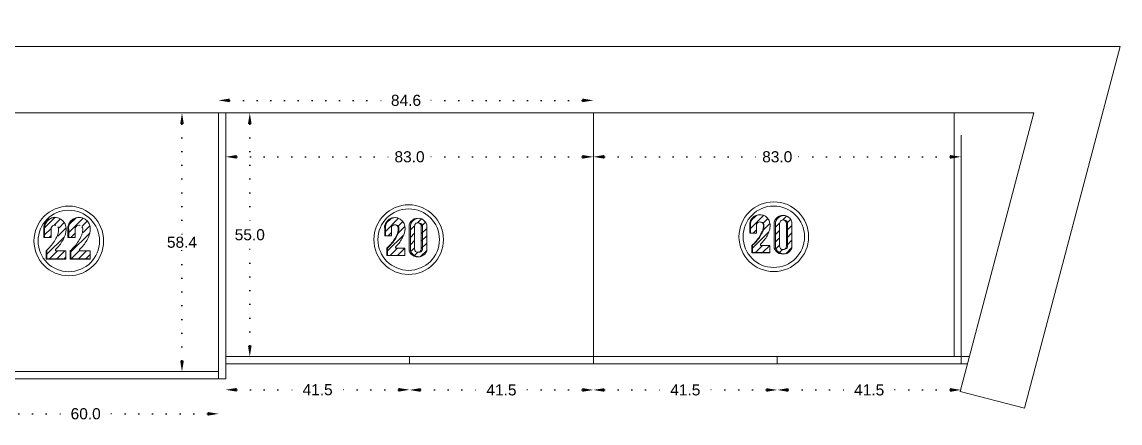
# Model space of a CAD drawing. Header units: inches. Extents: x -1979 to 7680, y -968 to 3127.
# Drawn here: x 5305.4 to 5553.3, y 786.2 to 876.8 of the extents above; entities that cross this region are included whole.
import ezdxf

# ---------------------------------------------------------------- set-up
doc = ezdxf.new("R2010")
doc.units = ezdxf.units.IN
doc.header["$MEASUREMENT"] = 0
doc.linetypes.add('ACAD_ISO07W100', pattern=[3, 0, -3])
doc.styles.get("Standard").update_dxf_attribs({"font": 'arial.ttf'})
doc.dimstyles.new('Copy of Standard', dxfattribs={"dimtxt": 2.5, "dimasz": 2.5, "dimexe": 0.18, "dimexo": 0.0625, "dimgap": 0.09, "dimtad": 0, "dimtih": 1, "dimtoh": 1, "dimdec": 1, "dimzin": 0, "dimdsep": 46, "dimtxsty": 'Standard', "dimcen": 0.09, "dimse1": 1, "dimse2": 1, "dimadec": 0, "dimazin": 0, "dimtfac": 1, "dimtdec": 1, "dimtix": 1, "dimtofl": 0, "dimtmove": 0, "dimatfit": 3, "dimfxl": 1, "dimtolj": 1, "dimtzin": 0, "dimarcsym": 0})
pattern_1 = [(45, (4675.1285, 1400.8293), (-0.8148213, 0.8148213), [])]

# ---------------------------------------------------------------- blocks, each defined once
blk = doc.blocks.new('*D230')
at = {"color": 0, "linetype": 'ACAD_ISO07W100', "lineweight": -2, "transparency": 16777216}
for p, q in [((5292.32, 788.29), (5316.48, 788.29)), ((5347.32, 788.29), (5323.16, 788.29))]:
    blk.add_line(p, q, dxfattribs=at)
at = {"color": 0, "transparency": 16777216}
for points in [[(5292.32, 788.71), (5292.32, 787.87), (5289.82, 788.29)], [(5347.32, 788.71), (5347.32, 787.87), (5349.82, 788.29)]]:
    blk.add_solid(points, dxfattribs=at)
at = {"layer": 'Defpoints', "color": 0, "transparency": 16777216}
for p in [(5349.82, 796.21), (5289.82, 788.29), (5289.82, 786.21)]:
    blk.add_point(p, dxfattribs=at)
at = {"color": 0, "lineweight": 20, "transparency": 16777216, "insert": (5319.82, 788.29), "char_height": 2.5, "attachment_point": 5}
blk.add_mtext('\\A1;60.0', dxfattribs=at)
blk = doc.blocks.new('*D225')
at = {"color": 0, "linetype": 'ACAD_ISO07W100', "lineweight": -2, "transparency": 16777216}
for p, q in [((5341.56, 853.71), (5341.56, 828.37)), ((5341.56, 800.31), (5341.56, 825.64))]:
    blk.add_line(p, q, dxfattribs=at)
at = {"color": 0, "transparency": 16777216}
for points in [[(5341.14, 853.71), (5341.98, 853.71), (5341.56, 856.21)], [(5341.14, 800.31), (5341.98, 800.31), (5341.56, 797.81)]]:
    blk.add_solid(points, dxfattribs=at)
at = {"layer": 'Defpoints', "color": 0, "transparency": 16777216}
for p in [(5341.56, 856.21), (5349.82, 856.21), (5349.82, 797.81)]:
    blk.add_point(p, dxfattribs=at)
at = {"color": 0, "lineweight": 20, "transparency": 16777216, "insert": (5341.56, 827.01), "char_height": 2.5, "attachment_point": 5}
blk.add_mtext('\\A1;58.4', dxfattribs=at)
blk = doc.blocks.new('*D226')
at = {"color": 0, "linetype": 'ACAD_ISO07W100', "lineweight": -2, "transparency": 16777216}
for p, q in [((5436.92, 846.31), (5472.59, 846.31)), ((5514.92, 846.31), (5479.25, 846.31))]:
    blk.add_line(p, q, dxfattribs=at)
at = {"color": 0, "transparency": 16777216}
for points in [[(5436.92, 846.73), (5436.92, 845.89), (5434.42, 846.31)], [(5514.92, 846.73), (5514.92, 845.89), (5517.42, 846.31)]]:
    blk.add_solid(points, dxfattribs=at)
at = {"layer": 'Defpoints', "color": 0, "transparency": 16777216}
for p in [(5434.42, 861.21), (5517.42, 851.21), (5434.42, 846.31)]:
    blk.add_point(p, dxfattribs=at)
at = {"color": 0, "lineweight": 20, "transparency": 16777216, "insert": (5475.92, 846.31), "char_height": 2.5, "attachment_point": 5}
blk.add_mtext('\\A1;83.0', dxfattribs=at)
blk = doc.blocks.new('*D227')
at = {"color": 0, "linetype": 'ACAD_ISO07W100', "lineweight": -2, "transparency": 16777216}
for p, q in [((5353.92, 846.31), (5389.59, 846.31)), ((5431.92, 846.31), (5396.25, 846.31))]:
    blk.add_line(p, q, dxfattribs=at)
at = {"color": 0, "transparency": 16777216}
for points in [[(5353.92, 846.73), (5353.92, 845.89), (5351.42, 846.31)], [(5431.92, 846.73), (5431.92, 845.89), (5434.42, 846.31)]]:
    blk.add_solid(points, dxfattribs=at)
at = {"layer": 'Defpoints', "color": 0, "transparency": 16777216}
for p in [(5434.42, 861.21), (5351.42, 856.21), (5351.42, 846.31)]:
    blk.add_point(p, dxfattribs=at)
at = {"color": 0, "lineweight": 20, "transparency": 16777216, "insert": (5392.92, 846.31), "char_height": 2.5, "attachment_point": 5}
blk.add_mtext('\\A1;83.0', dxfattribs=at)
blk = doc.blocks.new('*D219')
at = {"color": 0, "linetype": 'ACAD_ISO07W100', "lineweight": -2, "transparency": 16777216}
for p, q in [((5478.42, 793.68), (5493.27, 793.68)), ((5514.92, 793.68), (5500.07, 793.68))]:
    blk.add_line(p, q, dxfattribs=at)
at = {"color": 0, "transparency": 16777216}
for points in [[(5478.42, 794.09), (5478.42, 793.26), (5475.92, 793.68)], [(5514.92, 794.09), (5514.92, 793.26), (5517.42, 793.68)]]:
    blk.add_solid(points, dxfattribs=at)
at = {"layer": 'Defpoints', "color": 0, "transparency": 16777216}
for p in [(5475.92, 799.61), (5517.42, 794.61), (5517.42, 793.68)]:
    blk.add_point(p, dxfattribs=at)
at = {"color": 0, "lineweight": 20, "transparency": 16777216, "insert": (5496.67, 793.68), "char_height": 2.5, "attachment_point": 5}
blk.add_mtext('\\A1;41.5', dxfattribs=at)
blk = doc.blocks.new('*D220')
at = {"color": 0, "linetype": 'ACAD_ISO07W100', "lineweight": -2, "transparency": 16777216}
for p, q in [((5436.92, 793.68), (5451.77, 793.68)), ((5473.42, 793.68), (5458.57, 793.68))]:
    blk.add_line(p, q, dxfattribs=at)
at = {"color": 0, "transparency": 16777216}
for points in [[(5436.92, 794.09), (5436.92, 793.26), (5434.42, 793.68)], [(5473.42, 794.09), (5473.42, 793.26), (5475.92, 793.68)]]:
    blk.add_solid(points, dxfattribs=at)
at = {"layer": 'Defpoints', "color": 0, "transparency": 16777216}
for p in [(5434.42, 799.61), (5475.92, 799.61), (5475.92, 793.68)]:
    blk.add_point(p, dxfattribs=at)
at = {"color": 0, "lineweight": 20, "transparency": 16777216, "insert": (5455.17, 793.68), "char_height": 2.5, "attachment_point": 5}
blk.add_mtext('\\A1;41.5', dxfattribs=at)
blk = doc.blocks.new('*D228')
at = {"color": 0, "linetype": 'ACAD_ISO07W100', "lineweight": -2, "transparency": 16777216}
for p, q in [((5395.42, 793.68), (5410.27, 793.68)), ((5431.92, 793.68), (5417.07, 793.68))]:
    blk.add_line(p, q, dxfattribs=at)
at = {"color": 0, "transparency": 16777216}
for points in [[(5395.42, 794.09), (5395.42, 793.26), (5392.92, 793.68)], [(5431.92, 794.09), (5431.92, 793.26), (5434.42, 793.68)]]:
    blk.add_solid(points, dxfattribs=at)
at = {"layer": 'Defpoints', "color": 0, "transparency": 16777216}
for p in [(5434.42, 801.21), (5392.92, 799.61), (5434.42, 793.68)]:
    blk.add_point(p, dxfattribs=at)
at = {"color": 0, "lineweight": 20, "transparency": 16777216, "insert": (5413.67, 793.68), "char_height": 2.5, "attachment_point": 5}
blk.add_mtext('\\A1;41.5', dxfattribs=at)
blk = doc.blocks.new('*D229')
at = {"color": 0, "linetype": 'ACAD_ISO07W100', "lineweight": -2, "transparency": 16777216}
for p, q in [((5353.92, 793.72), (5368.77, 793.72)), ((5390.42, 793.72), (5375.57, 793.72))]:
    blk.add_line(p, q, dxfattribs=at)
at = {"color": 0, "transparency": 16777216}
for points in [[(5353.92, 794.13), (5353.92, 793.3), (5351.42, 793.72)], [(5390.42, 794.13), (5390.42, 793.3), (5392.92, 793.72)]]:
    blk.add_solid(points, dxfattribs=at)
at = {"layer": 'Defpoints', "color": 0, "transparency": 16777216}
for p in [(5351.42, 799.61), (5392.92, 799.61), (5392.92, 793.72)]:
    blk.add_point(p, dxfattribs=at)
at = {"color": 0, "lineweight": 20, "transparency": 16777216, "insert": (5372.17, 793.72), "char_height": 2.5, "attachment_point": 5}
blk.add_mtext('\\A1;41.5', dxfattribs=at)
blk = doc.blocks.new('*D221')
at = {"color": 0, "linetype": 'ACAD_ISO07W100', "lineweight": -2, "transparency": 16777216}
for p, q in [((5356.86, 853.71), (5356.86, 830.07)), ((5356.86, 803.71), (5356.86, 827.34))]:
    blk.add_line(p, q, dxfattribs=at)
at = {"color": 0, "transparency": 16777216}
for points in [[(5356.44, 853.71), (5357.28, 853.71), (5356.86, 856.21)], [(5356.44, 803.71), (5357.28, 803.71), (5356.86, 801.21)]]:
    blk.add_solid(points, dxfattribs=at)
at = {"layer": 'Defpoints', "color": 0, "transparency": 16777216}
for p in [(5351.42, 856.21), (5356.86, 856.21), (5351.42, 801.21)]:
    blk.add_point(p, dxfattribs=at)
at = {"color": 0, "lineweight": 20, "transparency": 16777216, "insert": (5356.86, 828.71), "char_height": 2.5, "attachment_point": 5}
blk.add_mtext('\\A1;55.0', dxfattribs=at)
blk = doc.blocks.new('*D244')
at = {"color": 0, "linetype": 'ACAD_ISO07W100', "lineweight": -2, "transparency": 16777216}
for p, q in [((5352.32, 859.05), (5388.78, 859.05)), ((5431.92, 859.05), (5395.46, 859.05))]:
    blk.add_line(p, q, dxfattribs=at)
at = {"color": 0, "transparency": 16777216}
for points in [[(5352.32, 859.47), (5352.32, 858.64), (5349.82, 859.05)], [(5431.92, 859.47), (5431.92, 858.64), (5434.42, 859.05)]]:
    blk.add_solid(points, dxfattribs=at)
at = {"layer": 'Defpoints', "color": 0, "transparency": 16777216}
for p in [(5434.42, 976.81), (5349.82, 891.21), (5349.82, 859.05)]:
    blk.add_point(p, dxfattribs=at)
at = {"color": 0, "lineweight": 20, "transparency": 16777216, "insert": (5392.12, 859.05), "char_height": 2.5, "attachment_point": 5}
blk.add_mtext('\\A1;84.6', dxfattribs=at)

msp = doc.modelspace()

# ---------------------------------------------------------------- hatches: boundary and pattern name
at = {"lineweight": 20}
h = msp.add_hatch(dxfattribs=at)
h.set_pattern_fill('ANSI31', color=256, scale=9.218651)
h.set_pattern_definition([(45, (4798.2852, 1400.3007), (-0.8148213, 0.8148213), [])])
h.paths.add_polyline_path([(5474.28, 826.33), (5472.13, 826.33), (5472.13, 826.59), (5472.35, 826.8), (5472.56, 827.02), (5472.76, 827.24), (5472.95, 827.48), (5473.13, 827.72), (5473.31, 827.97), (5473.47, 828.23), (5473.62, 828.49), (5473.76, 828.76), (5473.89, 829.04), (5474.01, 829.32), (5474.05, 829.42), (5474.11, 829.6), (5474.17, 829.78), (5474.22, 829.96), (5474.26, 830.14), (5474.28, 830.33), (5474.3, 830.52), (5474.31, 830.7), (5474.31, 830.89), (5474.3, 831.08), (5474.28, 831.26), (5474.1, 831.9), (5473.75, 832.46), (5473.25, 832.89), (5472.71, 833.14), (5472.15, 833.22), (5471.5, 833.13), (5470.9, 832.85), (5470.41, 832.42), (5470.06, 831.87), (5469.88, 831.24), (5469.89, 830.59), (5469.89, 829.09), (5471.24, 829.09), (5471.24, 831.06), (5471.36, 831.3), (5471.54, 831.47), (5471.75, 831.58), (5472, 831.62), (5472.15, 831.59), (5472.24, 831.58), (5472.24, 831.58), (5472.38, 831.56), (5472.6, 831.45), (5472.77, 831.28), (5472.89, 831.07), (5472.93, 830.83), (5472.93, 830.68), (5472.92, 830.52), (5472.91, 830.37), (5472.89, 830.22), (5472.86, 830.07), (5472.82, 829.92), (5472.78, 829.78), (5472.73, 829.63), (5472.67, 829.49), (5472.6, 829.35), (5472.53, 829.19), (5472.39, 828.9), (5472.23, 828.62), (5472.06, 828.34), (5471.88, 828.06), (5471.69, 827.8), (5471.49, 827.54), (5471.29, 827.29), (5471.07, 827.04), (5470.84, 826.81), (5470.61, 826.58), (5470.36, 826.36), (5470.36, 824.7), (5474.28, 824.7)])
h = msp.add_hatch(dxfattribs=at)
h.set_pattern_fill('ANSI31', color=256, scale=9.393641)
h.set_pattern_definition([(45, (4784.0037, 1410.9176), (-0.8302884, 0.8302884), [])])
h.paths.add_polyline_path([(5475.53, 831.54), (5475.53, 825.75), (5475.71, 825.37), (5475.97, 825.04), (5476.3, 824.76), (5476.67, 824.56), (5477.07, 824.43), (5477.49, 824.39), (5477.72, 824.41), (5478.05, 824.51), (5478.43, 824.72), (5478.75, 825), (5479.02, 825.34), (5479.2, 825.72), (5479.2, 831.57), (5479.05, 831.99), (5478.8, 832.37), (5478.48, 832.68), (5478.09, 832.92), (5477.72, 833.05), (5477.49, 833.07), (5477.05, 833.02), (5476.63, 832.88), (5476.25, 832.65), (5475.93, 832.33), (5475.68, 831.96)])
h.paths.add_polyline_path([(5477.98, 825.78), (5477.33, 825.29), (5476.53, 825.62), (5476.46, 826.15), (5476.46, 831.65), (5477.11, 832.15), (5477.41, 832.02), (5477.75, 831.99), (5477.98, 831.42)], flags=16)
h = msp.add_hatch(dxfattribs=at)
h.set_pattern_fill('ANSI31', color=256, scale=9.218651)
h.set_pattern_definition(pattern_1)
h.paths.add_polyline_path([(5315.35, 825.09), (5313, 825.09), (5313, 825.36), (5313.24, 825.59), (5313.47, 825.83), (5313.69, 826.08), (5313.9, 826.34), (5314.1, 826.6), (5314.29, 826.88), (5314.46, 827.16), (5314.63, 827.45), (5314.78, 827.74), (5314.92, 828.04), (5315.05, 828.35), (5315.1, 828.47), (5315.17, 828.66), (5315.23, 828.86), (5315.28, 829.06), (5315.33, 829.26), (5315.36, 829.46), (5315.38, 829.67), (5315.39, 829.87), (5315.39, 830.08), (5315.38, 830.28), (5315.35, 830.49), (5315.16, 831.18), (5314.77, 831.79), (5314.22, 832.27), (5313.63, 832.54), (5313.01, 832.63), (5312.31, 832.53), (5311.66, 832.23), (5311.12, 831.76), (5310.73, 831.15), (5310.54, 830.46), (5310.54, 829.75), (5310.54, 828.1), (5312.02, 828.1), (5312.02, 830.26), (5312.16, 830.53), (5312.35, 830.71), (5312.59, 830.83), (5312.85, 830.87), (5313.01, 830.84), (5313.11, 830.83), (5313.12, 830.83), (5313.28, 830.8), (5313.51, 830.69), (5313.7, 830.5), (5313.83, 830.27), (5313.87, 830.01), (5313.87, 829.84), (5313.86, 829.67), (5313.85, 829.51), (5313.82, 829.34), (5313.79, 829.18), (5313.75, 829.02), (5313.71, 828.86), (5313.65, 828.7), (5313.59, 828.54), (5313.52, 828.39), (5313.44, 828.22), (5313.28, 827.9), (5313.1, 827.58), (5312.92, 827.28), (5312.72, 826.98), (5312.52, 826.69), (5312.3, 826.4), (5312.07, 826.13), (5311.83, 825.86), (5311.59, 825.6), (5311.33, 825.35), (5311.06, 825.11), (5311.06, 823.29), (5315.35, 823.29)])
h = msp.add_hatch(dxfattribs=at)
h.set_pattern_fill('ANSI31', color=256, scale=9.218651)
h.set_pattern_definition(pattern_1)
h.paths.add_polyline_path([(5320.8, 825.09), (5318.44, 825.09), (5318.44, 825.36), (5318.68, 825.59), (5318.91, 825.83), (5319.13, 826.08), (5319.34, 826.34), (5319.54, 826.6), (5319.73, 826.88), (5319.91, 827.16), (5320.07, 827.45), (5320.23, 827.74), (5320.37, 828.04), (5320.5, 828.35), (5320.54, 828.47), (5320.61, 828.66), (5320.67, 828.86), (5320.73, 829.06), (5320.77, 829.26), (5320.8, 829.46), (5320.82, 829.67), (5320.83, 829.87), (5320.83, 830.08), (5320.82, 830.28), (5320.8, 830.49), (5320.6, 831.18), (5320.21, 831.79), (5319.67, 832.27), (5319.07, 832.54), (5318.46, 832.63), (5317.75, 832.53), (5317.1, 832.23), (5316.56, 831.76), (5316.17, 831.15), (5315.98, 830.46), (5315.99, 829.75), (5315.99, 828.1), (5317.46, 828.1), (5317.46, 830.26), (5317.6, 830.53), (5317.79, 830.71), (5318.03, 830.83), (5318.29, 830.87), (5318.46, 830.84), (5318.56, 830.83), (5318.56, 830.83), (5318.72, 830.8), (5318.95, 830.69), (5319.14, 830.5), (5319.27, 830.27), (5319.31, 830.01), (5319.32, 829.84), (5319.31, 829.67), (5319.29, 829.51), (5319.27, 829.34), (5319.24, 829.18), (5319.2, 829.02), (5319.15, 828.86), (5319.09, 828.7), (5319.03, 828.54), (5318.96, 828.39), (5318.88, 828.22), (5318.72, 827.9), (5318.55, 827.58), (5318.36, 827.28), (5318.17, 826.98), (5317.96, 826.69), (5317.74, 826.4), (5317.51, 826.13), (5317.28, 825.86), (5317.03, 825.6), (5316.77, 825.35), (5316.5, 825.11), (5316.5, 823.29), (5320.8, 823.29)])
h = msp.add_hatch(dxfattribs=at)
h.set_pattern_fill('ANSI31', color=256, scale=9.218651)
h.set_pattern_definition([(45, (4715.8784, 1399.6583), (-0.8148213, 0.8148213), [])])
h.paths.add_polyline_path([(5391.87, 825.69), (5389.72, 825.69), (5389.72, 825.95), (5389.94, 826.16), (5390.15, 826.37), (5390.35, 826.6), (5390.55, 826.84), (5390.73, 827.08), (5390.9, 827.33), (5391.06, 827.59), (5391.21, 827.85), (5391.35, 828.12), (5391.48, 828.39), (5391.6, 828.67), (5391.64, 828.78), (5391.71, 828.96), (5391.76, 829.14), (5391.81, 829.32), (5391.85, 829.5), (5391.88, 829.69), (5391.9, 829.87), (5391.91, 830.06), (5391.9, 830.25), (5391.89, 830.44), (5391.87, 830.62), (5391.69, 831.26), (5391.34, 831.81), (5390.84, 832.25), (5390.3, 832.5), (5389.74, 832.58), (5389.09, 832.49), (5388.5, 832.21), (5388.01, 831.78), (5387.66, 831.23), (5387.48, 830.6), (5387.48, 829.95), (5387.48, 828.44), (5388.83, 828.44), (5388.83, 830.42), (5388.96, 830.66), (5389.13, 830.83), (5389.35, 830.94), (5389.59, 830.97), (5389.74, 830.95), (5389.83, 830.94), (5389.83, 830.94), (5389.98, 830.91), (5390.19, 830.8), (5390.37, 830.64), (5390.48, 830.42), (5390.52, 830.19), (5390.52, 830.03), (5390.51, 829.88), (5390.5, 829.73), (5390.48, 829.58), (5390.45, 829.43), (5390.41, 829.28), (5390.37, 829.13), (5390.32, 828.99), (5390.26, 828.85), (5390.2, 828.71), (5390.13, 828.55), (5389.98, 828.26), (5389.82, 827.97), (5389.65, 827.69), (5389.47, 827.42), (5389.29, 827.15), (5389.09, 826.89), (5388.88, 826.64), (5388.66, 826.4), (5388.43, 826.16), (5388.2, 825.94), (5387.96, 825.72), (5387.96, 824.05), (5391.87, 824.05)])
h = msp.add_hatch(dxfattribs=at)
h.set_pattern_fill('ANSI31', color=256, scale=9.393641)
h.set_pattern_definition([(45, (4701.5969, 1410.2753), (-0.8302884, 0.8302884), [])])
h.paths.add_polyline_path([(5393.12, 830.9), (5393.12, 825.11), (5393.31, 824.73), (5393.57, 824.4), (5393.89, 824.12), (5394.26, 823.91), (5394.66, 823.79), (5395.09, 823.75), (5395.32, 823.77), (5395.65, 823.87), (5396.02, 824.08), (5396.35, 824.36), (5396.61, 824.7), (5396.8, 825.08), (5396.8, 830.93), (5396.64, 831.35), (5396.39, 831.73), (5396.07, 832.04), (5395.69, 832.28), (5395.31, 832.41), (5395.09, 832.43), (5394.64, 832.38), (5394.22, 832.24), (5393.84, 832), (5393.52, 831.69), (5393.28, 831.32)])
h.paths.add_polyline_path([(5395.58, 825.14), (5394.93, 824.64), (5394.12, 824.98), (5394.05, 825.51), (5394.05, 831.01), (5394.7, 831.51), (5395, 831.38), (5395.34, 831.34), (5395.58, 830.78)], flags=16)

# ---------------------------------------------------------------- linework, layer by layer
for p, q in [((5089.82, 871.21), (5553.29, 871.21)), ((5553.29, 871.21), (5531.73, 789.53)), ((5089.82, 856.21), (5533.82, 856.21)), ((5312.82, 856.21), (5376.12, 856.21)), ((5349.82, 796.21), (5349.82, 856.21)), ((5351.42, 796.21), (5351.42, 856.21)), ((5434.42, 799.61), (5434.42, 856.21)), ((5533.82, 856.21), (5463.82, 856.21)), ((5515.82, 801.21), (5515.82, 856.21)), ((5533.82, 856.21), (5517.23, 793.36)), ((5517.42, 799.61), (5517.42, 851.21)), ((5351.42, 801.21), (5519.3, 801.21)), ((5392.92, 799.61), (5392.92, 801.21)), ((5475.92, 799.61), (5475.92, 801.21)), ((5351.42, 799.61), (5518.87, 799.61)), ((5349.82, 797.81), (5289.82, 797.81)), ((5351.42, 796.21), (5289.82, 796.21)), ((5517.23, 793.36), (5531.73, 789.53))]:
    msp.add_line(p, q, dxfattribs=at)
for points in [[(5469.72, 829.09), (5469.72, 830.6), (5469.71, 831.26), (5469.89, 831.9), (5470.25, 832.46), (5470.74, 832.89), (5471.34, 833.17), (5472, 833.26), (5472.65, 833.17), (5472.71, 833.14), (5473.25, 832.89), (5473.75, 832.46), (5474.1, 831.9), (5474.28, 831.26), (5474.3, 831.08), (5474.31, 830.89), (5474.31, 830.7), (5474.3, 830.52), (5474.28, 830.33), (5474.26, 830.14), (5474.22, 829.96), (5474.17, 829.78), (5474.11, 829.6), (5474.05, 829.42), (5474.01, 829.32), (5473.89, 829.04), (5473.76, 828.76), (5473.62, 828.49), (5473.47, 828.23), (5473.31, 827.97), (5473.13, 827.72), (5472.95, 827.48), (5472.76, 827.24), (5472.56, 827.02), (5472.35, 826.8), (5472.13, 826.59), (5472.13, 826.33), (5474.28, 826.33), (5474.28, 824.7), (5474.28, 824.65), (5470.2, 824.65)], [(5469.89, 829.09), (5469.89, 830.59), (5469.88, 831.24), (5470.06, 831.87), (5470.41, 832.42), (5470.9, 832.85), (5471.5, 833.13), (5472.15, 833.22), (5472.71, 833.14)], [(5477.72, 824.41), (5477.49, 824.39), (5477.07, 824.43), (5476.67, 824.56), (5476.3, 824.76), (5475.97, 825.04), (5475.71, 825.37), (5475.53, 825.75), (5475.53, 831.54), (5475.68, 831.96), (5475.93, 832.33), (5476.25, 832.65), (5476.63, 832.88), (5477.05, 833.02), (5477.49, 833.07), (5477.72, 833.05)], [(5310.35, 828.1), (5310.35, 829.76), (5310.35, 830.49), (5310.55, 831.18), (5310.93, 831.79), (5311.48, 832.27), (5312.13, 832.57), (5312.85, 832.67), (5313.57, 832.57), (5313.63, 832.54), (5314.22, 832.27), (5314.77, 831.79), (5315.16, 831.18), (5315.35, 830.49), (5315.38, 830.28), (5315.39, 830.08), (5315.39, 829.87), (5315.38, 829.67), (5315.36, 829.46), (5315.33, 829.26), (5315.28, 829.06), (5315.23, 828.86), (5315.17, 828.66), (5315.1, 828.47), (5315.05, 828.35), (5314.92, 828.04), (5314.78, 827.74), (5314.63, 827.45), (5314.46, 827.16), (5314.29, 826.88), (5314.1, 826.6), (5313.9, 826.34), (5313.69, 826.08), (5313.47, 825.83), (5313.24, 825.59), (5313, 825.36), (5313, 825.09), (5315.35, 825.09), (5315.35, 823.29), (5315.35, 823.24), (5310.88, 823.24)], [(5310.35, 828.1), (5310.54, 828.1), (5312.02, 828.1), (5312.02, 830.22), (5312.03, 830.29), (5312.16, 830.53), (5312.35, 830.71), (5312.59, 830.83), (5312.85, 830.87), (5313.02, 830.85), (5313.12, 830.83), (5313.12, 830.83)], [(5310.54, 828.1), (5310.54, 829.75), (5310.54, 830.46), (5310.73, 831.15), (5311.12, 831.76), (5311.66, 832.23), (5312.31, 832.53), (5313.01, 832.63), (5313.63, 832.54)], [(5313.54, 830.53), (5313.67, 830.29), (5313.72, 830.03), (5313.72, 829.86), (5313.71, 829.69), (5313.69, 829.52), (5313.67, 829.35), (5313.64, 829.19), (5313.6, 829.02), (5313.55, 828.86), (5313.49, 828.7), (5313.43, 828.55), (5313.36, 828.39), (5313.28, 828.22), (5313.12, 827.9), (5312.94, 827.58), (5312.76, 827.27), (5312.56, 826.97), (5312.35, 826.67), (5312.13, 826.39), (5311.9, 826.11), (5311.66, 825.84), (5311.41, 825.58), (5311.15, 825.33), (5310.88, 825.09), (5310.88, 823.24), (5311.06, 823.29), (5315.35, 823.29)], [(5315.8, 828.1), (5315.8, 829.76), (5315.79, 830.49), (5315.99, 831.18), (5316.38, 831.79), (5316.92, 832.27), (5317.58, 832.57), (5318.29, 832.67), (5319.01, 832.57), (5319.07, 832.54), (5319.67, 832.27), (5320.21, 831.79), (5320.6, 831.18), (5320.8, 830.49), (5320.82, 830.28), (5320.83, 830.08), (5320.83, 829.87), (5320.82, 829.67), (5320.8, 829.46), (5320.77, 829.26), (5320.73, 829.06), (5320.67, 828.86), (5320.61, 828.66), (5320.54, 828.47), (5320.5, 828.35), (5320.37, 828.04), (5320.23, 827.74), (5320.07, 827.45), (5319.91, 827.16), (5319.73, 826.88), (5319.54, 826.6), (5319.34, 826.34), (5319.13, 826.08), (5318.91, 825.83), (5318.68, 825.59), (5318.44, 825.36), (5318.44, 825.09), (5320.8, 825.09), (5320.8, 823.29), (5320.8, 823.24), (5316.32, 823.24)], [(5315.8, 828.1), (5315.99, 828.1), (5317.46, 828.1), (5317.46, 830.22), (5317.48, 830.29), (5317.6, 830.53), (5317.79, 830.71), (5318.03, 830.83), (5318.29, 830.87), (5318.46, 830.85), (5318.56, 830.83), (5318.56, 830.83)], [(5315.99, 828.1), (5315.99, 829.75), (5315.98, 830.46), (5316.17, 831.15), (5316.56, 831.76), (5317.1, 832.23), (5317.75, 832.53), (5318.46, 832.63), (5319.07, 832.54)], [(5318.99, 830.53), (5319.11, 830.29), (5319.16, 830.03), (5319.16, 829.86), (5319.15, 829.69), (5319.14, 829.52), (5319.11, 829.35), (5319.08, 829.19), (5319.04, 829.02), (5318.99, 828.86), (5318.93, 828.7), (5318.87, 828.55), (5318.8, 828.39), (5318.72, 828.22), (5318.56, 827.9), (5318.38, 827.58), (5318.2, 827.27), (5318, 826.97), (5317.79, 826.67), (5317.57, 826.39), (5317.34, 826.11), (5317.1, 825.84), (5316.85, 825.58), (5316.59, 825.33), (5316.32, 825.09), (5316.32, 823.24), (5316.5, 823.29), (5320.8, 823.29)], [(5387.31, 828.44), (5387.31, 829.96), (5387.3, 830.62), (5387.48, 831.26), (5387.84, 831.81), (5388.34, 832.25), (5388.94, 832.53), (5389.59, 832.62), (5390.24, 832.53), (5390.3, 832.5), (5390.84, 832.25), (5391.34, 831.81), (5391.69, 831.26), (5391.87, 830.62), (5391.89, 830.44), (5391.9, 830.25), (5391.91, 830.06), (5391.9, 829.87), (5391.88, 829.69), (5391.85, 829.5), (5391.81, 829.32), (5391.76, 829.14), (5391.71, 828.96), (5391.64, 828.78), (5391.6, 828.67), (5391.48, 828.39), (5391.35, 828.12), (5391.21, 827.85), (5391.06, 827.59), (5390.9, 827.33), (5390.73, 827.08), (5390.55, 826.84), (5390.35, 826.6), (5390.15, 826.37), (5389.94, 826.16), (5389.72, 825.95), (5389.72, 825.69), (5391.87, 825.69), (5391.87, 824.05), (5391.87, 824.01), (5387.79, 824.01)], [(5387.31, 828.44), (5387.48, 828.44), (5388.83, 828.44), (5388.83, 830.38), (5388.84, 830.44), (5388.96, 830.66), (5389.13, 830.83), (5389.35, 830.94), (5389.59, 830.97), (5389.74, 830.95), (5389.83, 830.94), (5389.83, 830.94)], [(5387.48, 828.44), (5387.48, 829.95), (5387.48, 830.6), (5387.66, 831.23), (5388.01, 831.78), (5388.5, 832.21), (5389.09, 832.49), (5389.74, 832.58), (5390.3, 832.5)], [(5390.22, 830.66), (5390.34, 830.44), (5390.38, 830.2), (5390.38, 830.05), (5390.37, 829.9), (5390.36, 829.74), (5390.34, 829.59), (5390.31, 829.44), (5390.27, 829.29), (5390.23, 829.14), (5390.17, 828.99), (5390.12, 828.85), (5390.05, 828.71), (5389.98, 828.55), (5389.83, 828.26), (5389.67, 827.97), (5389.5, 827.69), (5389.32, 827.41), (5389.13, 827.14), (5388.93, 826.88), (5388.72, 826.63), (5388.5, 826.38), (5388.27, 826.14), (5388.03, 825.91), (5387.79, 825.69), (5387.79, 824.01), (5387.96, 824.05), (5391.87, 824.05)], [(5390.22, 830.66), (5390.05, 830.83), (5389.83, 830.94), (5389.98, 830.91), (5390.19, 830.8), (5390.37, 830.64), (5390.48, 830.42), (5390.52, 830.19), (5390.52, 830.03), (5390.51, 829.88), (5390.5, 829.73), (5390.48, 829.58), (5390.45, 829.43), (5390.41, 829.28), (5390.37, 829.13), (5390.32, 828.99), (5390.26, 828.85), (5390.2, 828.71), (5390.13, 828.55), (5389.98, 828.26), (5389.82, 827.97), (5389.65, 827.69), (5389.47, 827.42), (5389.29, 827.15), (5389.09, 826.89), (5388.88, 826.64), (5388.66, 826.4), (5388.43, 826.16), (5388.2, 825.94), (5387.96, 825.72)], [(5395.32, 823.77), (5395.09, 823.75), (5394.66, 823.79), (5394.26, 823.91), (5393.89, 824.12), (5393.57, 824.4), (5393.31, 824.73), (5393.12, 825.11), (5393.12, 830.9), (5393.28, 831.32), (5393.52, 831.69), (5393.84, 832), (5394.22, 832.24), (5394.64, 832.38), (5395.09, 832.43), (5395.31, 832.41)], [(5395.09, 824.78), (5395.28, 824.81), (5395.46, 824.88), (5395.62, 825), (5395.74, 825.16), (5395.81, 825.34), (5395.84, 825.53), (5395.84, 830.62), (5395.81, 830.81), (5395.74, 830.99), (5395.62, 831.15), (5395.46, 831.27), (5395.28, 831.35), (5395.09, 831.37), (5394.81, 831.4), (5394.62, 831.38), (5394.43, 831.3), (5394.27, 831.18), (5394.15, 831.02), (5394.08, 830.84), (5394.05, 830.64), (5394.05, 825.51)], [(5394.05, 825.51), (5394.08, 825.31), (5394.15, 825.13), (5394.27, 824.97), (5394.43, 824.85), (5394.62, 824.77), (5394.81, 824.75), (5395.01, 824.77), (5395.19, 824.85), (5395.35, 824.97), (5395.47, 825.13), (5395.55, 825.31), (5395.58, 825.51), (5395.58, 830.64), (5395.55, 830.84), (5395.47, 831.02), (5395.35, 831.18), (5395.19, 831.3), (5395.01, 831.38), (5394.81, 831.4)], [(5469.72, 829.09), (5469.89, 829.09), (5471.24, 829.09), (5471.24, 831.02), (5471.25, 831.09), (5471.36, 831.3), (5471.54, 831.47), (5471.75, 831.58), (5472, 831.62), (5472.15, 831.59), (5472.24, 831.58), (5472.24, 831.58)], [(5472.63, 831.3), (5472.74, 831.09), (5472.79, 830.85), (5472.79, 830.69), (5472.78, 830.54), (5472.76, 830.38), (5472.74, 830.23), (5472.71, 830.08), (5472.68, 829.93), (5472.63, 829.78), (5472.58, 829.64), (5472.52, 829.49), (5472.46, 829.35), (5472.39, 829.19), (5472.24, 828.9), (5472.08, 828.61), (5471.91, 828.33), (5471.73, 828.05), (5471.54, 827.78), (5471.34, 827.52), (5471.13, 827.27), (5470.91, 827.02), (5470.68, 826.78), (5470.44, 826.55), (5470.2, 826.33), (5470.2, 824.65), (5470.36, 824.7), (5474.28, 824.7)], [(5472.63, 831.3), (5472.45, 831.47), (5472.24, 831.58), (5472.38, 831.56), (5472.6, 831.45), (5472.77, 831.28), (5472.89, 831.07), (5472.93, 830.83), (5472.93, 830.68), (5472.92, 830.52), (5472.91, 830.37), (5472.89, 830.22), (5472.86, 830.07), (5472.82, 829.92), (5472.78, 829.78), (5472.73, 829.63), (5472.67, 829.49), (5472.6, 829.35), (5472.53, 829.19), (5472.39, 828.9), (5472.23, 828.62), (5472.06, 828.34), (5471.88, 828.06), (5471.69, 827.8), (5471.49, 827.54), (5471.29, 827.29), (5471.07, 827.04), (5470.84, 826.81), (5470.61, 826.58), (5470.36, 826.36)], [(5477.49, 825.42), (5477.69, 825.45), (5477.87, 825.52), (5478.03, 825.64), (5478.15, 825.8), (5478.22, 825.98), (5478.25, 826.18), (5478.25, 831.26), (5478.22, 831.46), (5478.15, 831.64), (5478.03, 831.79), (5477.87, 831.91), (5477.69, 831.99), (5477.49, 832.01), (5477.22, 832.05), (5477.02, 832.02), (5476.84, 831.94), (5476.68, 831.82), (5476.56, 831.66), (5476.48, 831.48), (5476.46, 831.28), (5476.46, 826.15)], [(5476.46, 826.15), (5476.48, 825.95), (5476.56, 825.77), (5476.68, 825.61), (5476.84, 825.49), (5477.02, 825.41), (5477.22, 825.39), (5477.42, 825.41), (5477.6, 825.49), (5477.76, 825.61), (5477.88, 825.77), (5477.96, 825.95), (5477.98, 826.15), (5477.98, 831.28), (5477.96, 831.48), (5477.88, 831.66), (5477.76, 831.82), (5477.6, 831.94), (5477.42, 832.02), (5477.22, 832.05)], [(5387.79, 825.69), (5387.96, 825.72), (5387.96, 824.05)], [(5470.2, 826.33), (5470.36, 826.36), (5470.36, 824.7)], [(5310.88, 825.09), (5311.06, 825.11), (5311.06, 823.29)], [(5316.32, 825.09), (5316.5, 825.11), (5316.5, 823.29)]]:
    msp.add_lwpolyline(points, dxfattribs=at)
for points in [[(5478.75, 825), (5478.43, 824.72), (5478.05, 824.51), (5477.72, 824.41), (5477.65, 824.39), (5477.22, 824.34), (5476.79, 824.39), (5476.39, 824.51), (5476.01, 824.72), (5475.69, 825), (5475.42, 825.34), (5475.24, 825.72), (5475.24, 831.57), (5475.39, 831.99), (5475.64, 832.37), (5475.96, 832.68), (5476.35, 832.92), (5476.77, 833.07), (5477.22, 833.12), (5477.67, 833.07), (5477.72, 833.05), (5478.09, 832.92), (5478.48, 832.68), (5478.8, 832.37), (5479.05, 831.99), (5479.2, 831.57), (5479.2, 825.72), (5479.02, 825.34)], [(5396.35, 824.36), (5396.02, 824.08), (5395.65, 823.87), (5395.32, 823.77), (5395.24, 823.74), (5394.81, 823.7), (5394.39, 823.74), (5393.98, 823.87), (5393.61, 824.08), (5393.28, 824.36), (5393.02, 824.7), (5392.83, 825.08), (5392.83, 830.93), (5392.99, 831.35), (5393.23, 831.73), (5393.56, 832.04), (5393.94, 832.28), (5394.37, 832.42), (5394.81, 832.47), (5395.26, 832.42), (5395.31, 832.41), (5395.69, 832.28), (5396.07, 832.04), (5396.39, 831.73), (5396.64, 831.35), (5396.8, 830.93), (5396.8, 825.08), (5396.61, 824.7)]]:
    msp.add_lwpolyline(points, close=True, dxfattribs=at)
for centre, radius in [((5392.73, 827.62), 7.86), ((5475.14, 828.27), 7.86), ((5316.01, 827.32), 7.86), ((5316.01, 827.32), 6.94), ((5392.73, 827.62), 6.94), ((5475.14, 828.27), 6.94)]:
    msp.add_circle(centre, radius, dxfattribs=at)

# ---------------------------------------------------------------- dimensions: what is measured, and where the dimension line sits
for base, p1, p2, picture, middle in [((5349.82, 859.05), (5434.42, 976.81), (5349.82, 891.21), '*D244', (5392.12, 859.05)), ((5351.42, 846.31), (5434.42, 861.21), (5351.42, 856.21), '*D227', (5392.92, 846.31)), ((5434.42, 846.31), (5517.42, 851.21), (5434.42, 861.21), '*D226', (5475.92, 846.31)), ((5434.42, 793.68), (5392.92, 799.61), (5434.42, 801.21), '*D228', (5413.67, 793.68)), ((5392.92, 793.72), (5351.42, 799.61), (5392.92, 799.61), '*D229', (5372.17, 793.72)), ((5475.92, 793.68), (5434.42, 799.61), (5475.92, 799.61), '*D220', (5455.17, 793.68)), ((5517.42, 793.68), (5475.92, 799.61), (5517.42, 794.61), '*D219', (5496.67, 793.68))]:
    dim = msp.add_linear_dim(base=base, p1=p1, p2=p2, dimstyle='Copy of Standard', dxfattribs=at)
    dim.commit()
    dim.dimension.update_dxf_attribs({"geometry": picture, "text_midpoint": middle})
for base, p1, p2, picture, middle in [((5341.56, 856.21), (5349.82, 797.81), (5349.82, 856.21), '*D225', (5341.56, 827.01)), ((5356.86, 856.21), (5351.42, 801.21), (5351.42, 856.21), '*D221', (5356.86, 828.71))]:
    dim = msp.add_linear_dim(base=base, p1=p1, p2=p2, angle=90, dimstyle='Copy of Standard', dxfattribs=at)
    dim.commit()
    dim.dimension.update_dxf_attribs({"geometry": picture, "text_midpoint": middle})
dim = msp.add_linear_dim(base=(5289.82, 788.29), p1=(5349.82, 796.21), p2=(5289.82, 786.21), dimstyle='Copy of Standard', dxfattribs=at)
dim.commit()
dim.dimension.update_dxf_attribs({"geometry": '*D230', "text_midpoint": (5319.82, 788.29), "dimtype": 160})

doc.saveas('drawing.dxf')
